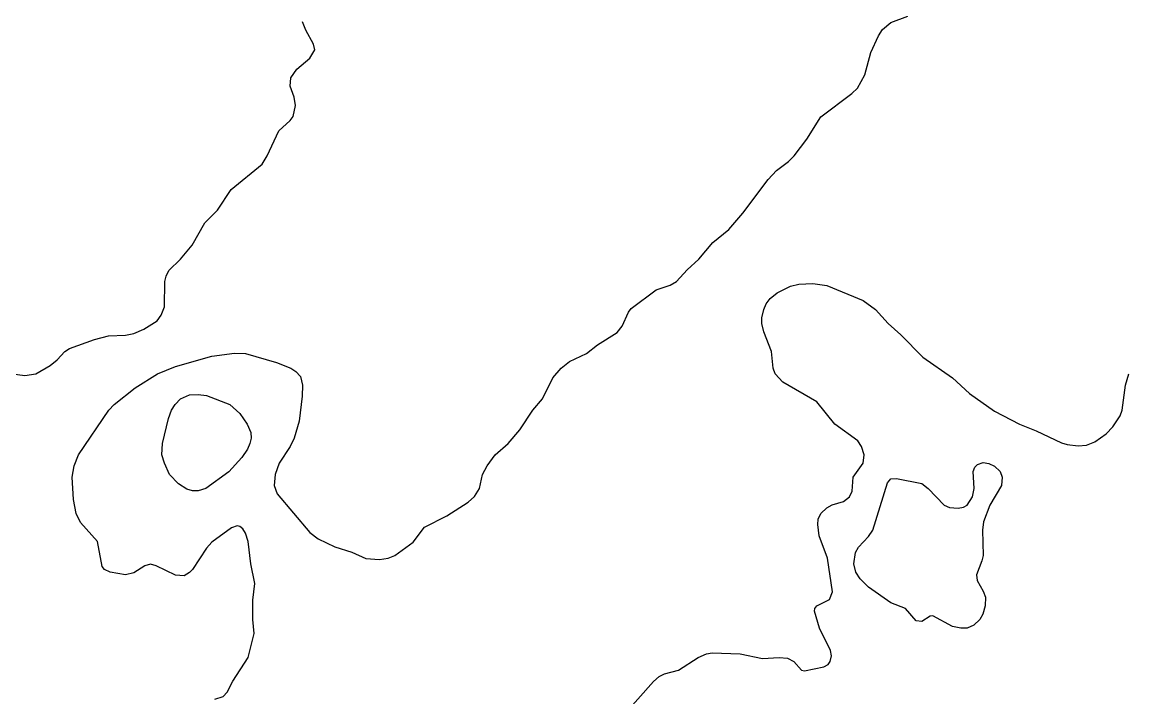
# Model space of a CAD drawing. Extents: x 474277 to 475042, y 254928 to 255625.
# Drawn here: x 474324.56 to 474354.9, y 255284.68 to 255303.23 of the extents above; entities that cross this region are included whole.
import ezdxf

# ---------------------------------------------------------------- set-up
doc = ezdxf.new("R2010")
doc.units = 0
doc.header["$MEASUREMENT"] = 0
doc.layers.add('BaseMapV2_DTM_export_MonNov09090547073261 — entities', color=1, linetype='CONTINUOUS')

msp = doc.modelspace()

# ---------------------------------------------------------------- linework, layer by layer
at = {"layer": 'BaseMapV2_DTM_export_MonNov09090547073261 — entities', "color": 15, "linetype": 'Continuous', "true_color": 0xb7484b}
for points in [[(474329.844, 255284.641, 92.25), (474330.074, 255284.722, 92.25), (474330.184, 255284.833, 92.25), (474330.337, 255285.14, 92.25), (474330.764, 255285.79, 92.25), (474330.92, 255286.443, 92.25), (474330.885, 255286.827, 92.25), (474330.886, 255287.363, 92.25), (474330.939, 255287.823, 92.25), (474330.831, 255288.36, 92.25), (474330.76, 255288.974, 92.25), (474330.684, 255289.204, 92.25), (474330.61, 255289.323, 92.25), (474330.534, 255289.384, 92.25), (474330.457, 255289.398, 92.25), (474330.304, 255289.347, 92.25), (474329.767, 255288.949, 92.25), (474329.613, 255288.792, 92.25), (474329.23, 255288.204, 92.25), (474329.153, 255288.119, 92.25), (474329, 255288.029, 92.25), (474328.77, 255288.052, 92.25), (474328.233, 255288.307, 92.25), (474328.08, 255288.35, 92.25), (474327.927, 255288.303, 92.25), (474327.62, 255288.115, 92.25), (474327.39, 255288.059, 92.25), (474326.972, 255288.13, 92.25), (474326.821, 255288.207, 92.25), (474326.757, 255288.284, 92.25), (474326.625, 255288.974, 92.25), (474326.163, 255289.491, 92.25), (474326.043, 255289.74, 92.25), (474325.967, 255290.124, 92.25), (474325.933, 255290.737, 92.25), (474325.987, 255291.044, 92.25), (474326.103, 255291.351, 92.25), (474326.933, 255292.577, 92.25), (474327.083, 255292.731, 92.25), (474327.66, 255293.191, 92.25), (474328.268, 255293.574, 92.25), (474328.77, 255293.771, 92.25), (474329.767, 255294.054, 92.25), (474330.38, 255294.142, 92.25), (474330.687, 255294.131, 92.25), (474331.533, 255293.881, 92.25), (474331.926, 255293.728, 92.25), (474332.067, 255293.642, 92.25), (474332.194, 255293.498, 92.25), (474332.249, 255293.267, 92.25), (474332.238, 255292.961, 92.25), (474332.155, 255292.271, 92.25), (474332.024, 255291.811, 92.25), (474331.914, 255291.581, 92.25), (474331.612, 255291.121, 92.25), (474331.497, 255290.814, 92.25), (474331.477, 255290.507, 92.25), (474331.559, 255290.277, 92.25), (474332.451, 255289.221, 92.25), (474332.681, 255289.048, 92.25), (474333.141, 255288.828, 92.25), (474333.601, 255288.683, 92.25), (474333.984, 255288.506, 92.25), (474334.367, 255288.476, 92.25), (474334.597, 255288.517, 92.25), (474334.784, 255288.59, 92.25), (474335.288, 255288.954, 92.25), (474335.594, 255289.363, 92.25), (474336.208, 255289.675, 92.25), (474336.793, 255290.047, 92.25), (474336.974, 255290.208, 92.25), (474337.108, 255290.43, 92.25), (474337.19, 255290.814, 92.25), (474337.317, 255291.044, 92.25), (474337.541, 255291.351, 92.25), (474337.895, 255291.661, 92.25), (474338.215, 255292.041, 92.25), (474338.573, 255292.577, 92.25), (474338.84, 255292.884, 92.25), (474339.121, 255293.467, 92.25), (474339.351, 255293.725, 92.25), (474339.581, 255293.915, 92.25), (474340.041, 255294.131, 92.25), (474340.348, 255294.373, 92.25), (474340.885, 255294.709, 92.25), (474341.018, 255294.878, 92.25), (474341.192, 255295.265, 92.25), (474341.268, 255295.366, 92.25), (474341.958, 255295.877, 92.25), (474342.342, 255296.007, 92.25), (474342.516, 255296.105, 92.25), (474342.802, 255296.431, 92.25), (474343.13, 255296.718, 92.25), (474343.512, 255297.178, 92.25), (474343.952, 255297.534, 92.25), (474344.335, 255297.98, 92.25), (474345.025, 255298.905, 92.25), (474345.255, 255299.15, 92.25), (474345.59, 255299.402, 92.25), (474345.743, 255299.555, 92.25), (474346.086, 255300.015, 92.25), (474346.474, 255300.628, 92.25), (474347.326, 255301.263, 92.25), (474347.479, 255301.415, 92.25), (474347.683, 255301.779, 92.25), (474347.845, 255302.392, 92.25), (474348.058, 255302.852, 92.25), (474348.169, 255303.025, 92.25), (474348.399, 255303.22, 92.25), (474348.857, 255303.389, 92.25)], [(474324.016, 255293.609, 92), (474324.63, 255293.525, 92), (474324.93, 255293.574, 92), (474325.33, 255293.804, 92), (474325.52, 255293.958, 92), (474325.731, 255294.188, 92), (474325.856, 255294.271, 92), (474326.546, 255294.514, 92), (474326.93, 255294.613, 92), (474327.39, 255294.637, 92), (474327.62, 255294.685, 92), (474327.892, 255294.801, 92), (474328.258, 255295.031, 92), (474328.376, 255295.184, 92), (474328.46, 255295.414, 92), (474328.469, 255296.105, 92), (474328.505, 255296.258, 92), (474328.586, 255296.411, 92), (474328.907, 255296.718, 92), (474329.225, 255297.101, 92), (474329.572, 255297.715, 92), (474329.92, 255298.062, 92), (474330.297, 255298.635, 92), (474331.147, 255299.332, 92), (474331.284, 255299.555, 92), (474331.6, 255300.245, 92), (474331.914, 255300.524, 92), (474331.99, 255300.64, 92), (474332.06, 255300.935, 92), (474332.019, 255301.165, 92), (474331.914, 255301.472, 92), (474331.926, 255301.702, 92), (474332.097, 255301.932, 92), (474332.455, 255302.239, 92), (474332.586, 255302.469, 92), (474332.556, 255302.622, 92), (474332.341, 255303.005, 92), (474332.253, 255303.235, 92)], [(474340.665, 255283.76, 92.5), (474341.882, 255285.127, 92.5), (474342.035, 255285.265, 92.5), (474342.188, 255285.343, 92.5), (474342.572, 255285.444, 92.5), (474343.109, 255285.79, 92.5), (474343.339, 255285.89, 92.5), (474343.492, 255285.917, 92.5), (474344.259, 255285.887, 92.5), (474344.872, 255285.76, 92.5), (474345.332, 255285.785, 92.5), (474345.562, 255285.767, 92.5), (474345.731, 255285.677, 92.5), (474345.946, 255285.437, 92.5), (474346.022, 255285.419, 92.5), (474346.559, 255285.529, 92.5), (474346.676, 255285.6, 92.5), (474346.733, 255285.677, 92.5), (474346.766, 255285.83, 92.5), (474346.741, 255285.983, 92.5), (474346.435, 255286.597, 92.5), (474346.301, 255287.057, 92.5), (474346.309, 255287.133, 92.5), (474346.362, 255287.21, 92.5), (474346.712, 255287.384, 92.5), (474346.795, 255287.593, 92.5), (474346.661, 255288.514, 92.5), (474346.432, 255289.127, 92.5), (474346.393, 255289.434, 92.5), (474346.404, 255289.587, 92.5), (474346.477, 255289.74, 92.5), (474346.636, 255289.892, 92.5), (474346.789, 255289.976, 92.5), (474347.096, 255290.07, 92.5), (474347.263, 255290.2, 92.5), (474347.333, 255290.354, 92.5), (474347.362, 255290.737, 92.5), (474347.632, 255291.12, 92.5), (474347.663, 255291.351, 92.5), (474347.588, 255291.581, 92.5), (474347.485, 255291.734, 92.5), (474346.857, 255292.194, 92.5), (474346.363, 255292.807, 92.5), (474345.431, 255293.344, 92.5), (474345.219, 255293.574, 92.5), (474345.17, 255293.728, 92.5), (474345.124, 255294.188, 92.5), (474344.908, 255294.724, 92.5), (474344.858, 255294.954, 92.5), (474344.859, 255295.108, 92.5), (474344.907, 255295.338, 92.5), (474344.974, 255295.491, 92.5), (474345.087, 255295.644, 92.5), (474345.276, 255295.798, 92.5), (474345.639, 255295.979, 92.5), (474345.869, 255296.036, 92.5), (474346.252, 255296.054, 92.5), (474346.636, 255295.994, 92.5), (474347.632, 255295.584, 92.5), (474347.973, 255295.338, 92.5), (474348.322, 255294.957, 92.5), (474348.672, 255294.648, 92.5), (474349.276, 255294.034, 92.5), (474350.086, 255293.467, 92.5), (474350.554, 255293.037, 92.5), (474351.236, 255292.55, 92.5), (474351.926, 255292.188, 92.5), (474352.386, 255292.011, 92.5), (474353.076, 255291.684, 92.5), (474353.23, 255291.634, 92.5), (474353.536, 255291.593, 92.5), (474353.767, 255291.614, 92.5), (474353.997, 255291.703, 92.5), (474354.303, 255291.93, 92.5), (474354.488, 255292.117, 92.5), (474354.684, 255292.424, 92.5), (474354.746, 255292.577, 92.5), (474354.834, 255293.267, 92.5), (474354.93, 255293.574, 92.5)], [(474329.594, 255290.43, 92.5), (474329.383, 255290.363, 92.5), (474329.23, 255290.359, 92.5), (474329.077, 255290.404, 92.5), (474328.847, 255290.558, 92.5), (474328.603, 255290.814, 92.5), (474328.461, 255291.121, 92.5), (474328.392, 255291.351, 92.5), (474328.411, 255291.657, 92.5), (474328.571, 255292.347, 92.5), (474328.657, 255292.577, 92.5), (474328.754, 255292.731, 92.5), (474328.904, 255292.884, 92.5), (474329.153, 255292.997, 92.5), (474329.383, 255293.009, 92.5), (474329.613, 255292.977, 92.5), (474330.253, 255292.731, 92.5), (474330.534, 255292.482, 92.5), (474330.729, 255292.194, 92.5), (474330.829, 255291.964, 92.5), (474330.838, 255291.811, 92.5), (474330.808, 255291.657, 92.5), (474330.743, 255291.504, 92.5), (474330.588, 255291.274, 92.5), (474330.227, 255290.883, 92.5), (474329.594, 255290.43, 92.5)], [(474350.488, 255286.597, 92.75), (474350.316, 255286.589, 92.75), (474350.086, 255286.638, 92.75), (474349.549, 255286.935, 92.75), (474349.473, 255286.922, 92.75), (474349.243, 255286.778, 92.75), (474349.089, 255286.798, 92.75), (474348.796, 255287.133, 92.75), (474348.399, 255287.287, 92.75), (474347.786, 255287.721, 92.75), (474347.556, 255287.951, 92.75), (474347.438, 255288.13, 92.75), (474347.378, 255288.36, 92.75), (474347.422, 255288.667, 92.75), (474347.51, 255288.82, 92.75), (474347.786, 255289.108, 92.75), (474347.9, 255289.28, 92.75), (474348.303, 255290.584, 92.75), (474348.399, 255290.693, 92.75), (474348.553, 255290.705, 92.75), (474349.243, 255290.561, 92.75), (474349.421, 255290.43, 92.75), (474349.856, 255289.97, 92.75), (474350.009, 255289.906, 92.75), (474350.239, 255289.884, 92.75), (474350.393, 255289.915, 92.75), (474350.488, 255289.97, 92.75), (474350.639, 255290.2, 92.75), (474350.679, 255290.43, 92.75), (474350.652, 255290.891, 92.75), (474350.699, 255291.01, 92.75), (474350.776, 255291.089, 92.75), (474350.929, 255291.137, 92.75), (474351.083, 255291.112, 92.75), (474351.236, 255291.042, 92.75), (474351.392, 255290.891, 92.75), (474351.448, 255290.737, 92.75), (474351.429, 255290.507, 92.75), (474351.112, 255289.97, 92.75), (474350.94, 255289.51, 92.75), (474350.913, 255289.28, 92.75), (474350.925, 255288.59, 92.75), (474350.893, 255288.437, 92.75), (474350.743, 255288.054, 92.75), (474350.763, 255287.9, 92.75), (474350.929, 255287.609, 92.75), (474350.99, 255287.44, 92.75), (474350.98, 255287.21, 92.75), (474350.916, 255286.98, 92.75), (474350.833, 255286.827, 92.75), (474350.676, 255286.673, 92.75), (474350.488, 255286.597, 92.75)]]:
    msp.add_polyline3d(points, dxfattribs=at)

doc.saveas('drawing.dxf')
